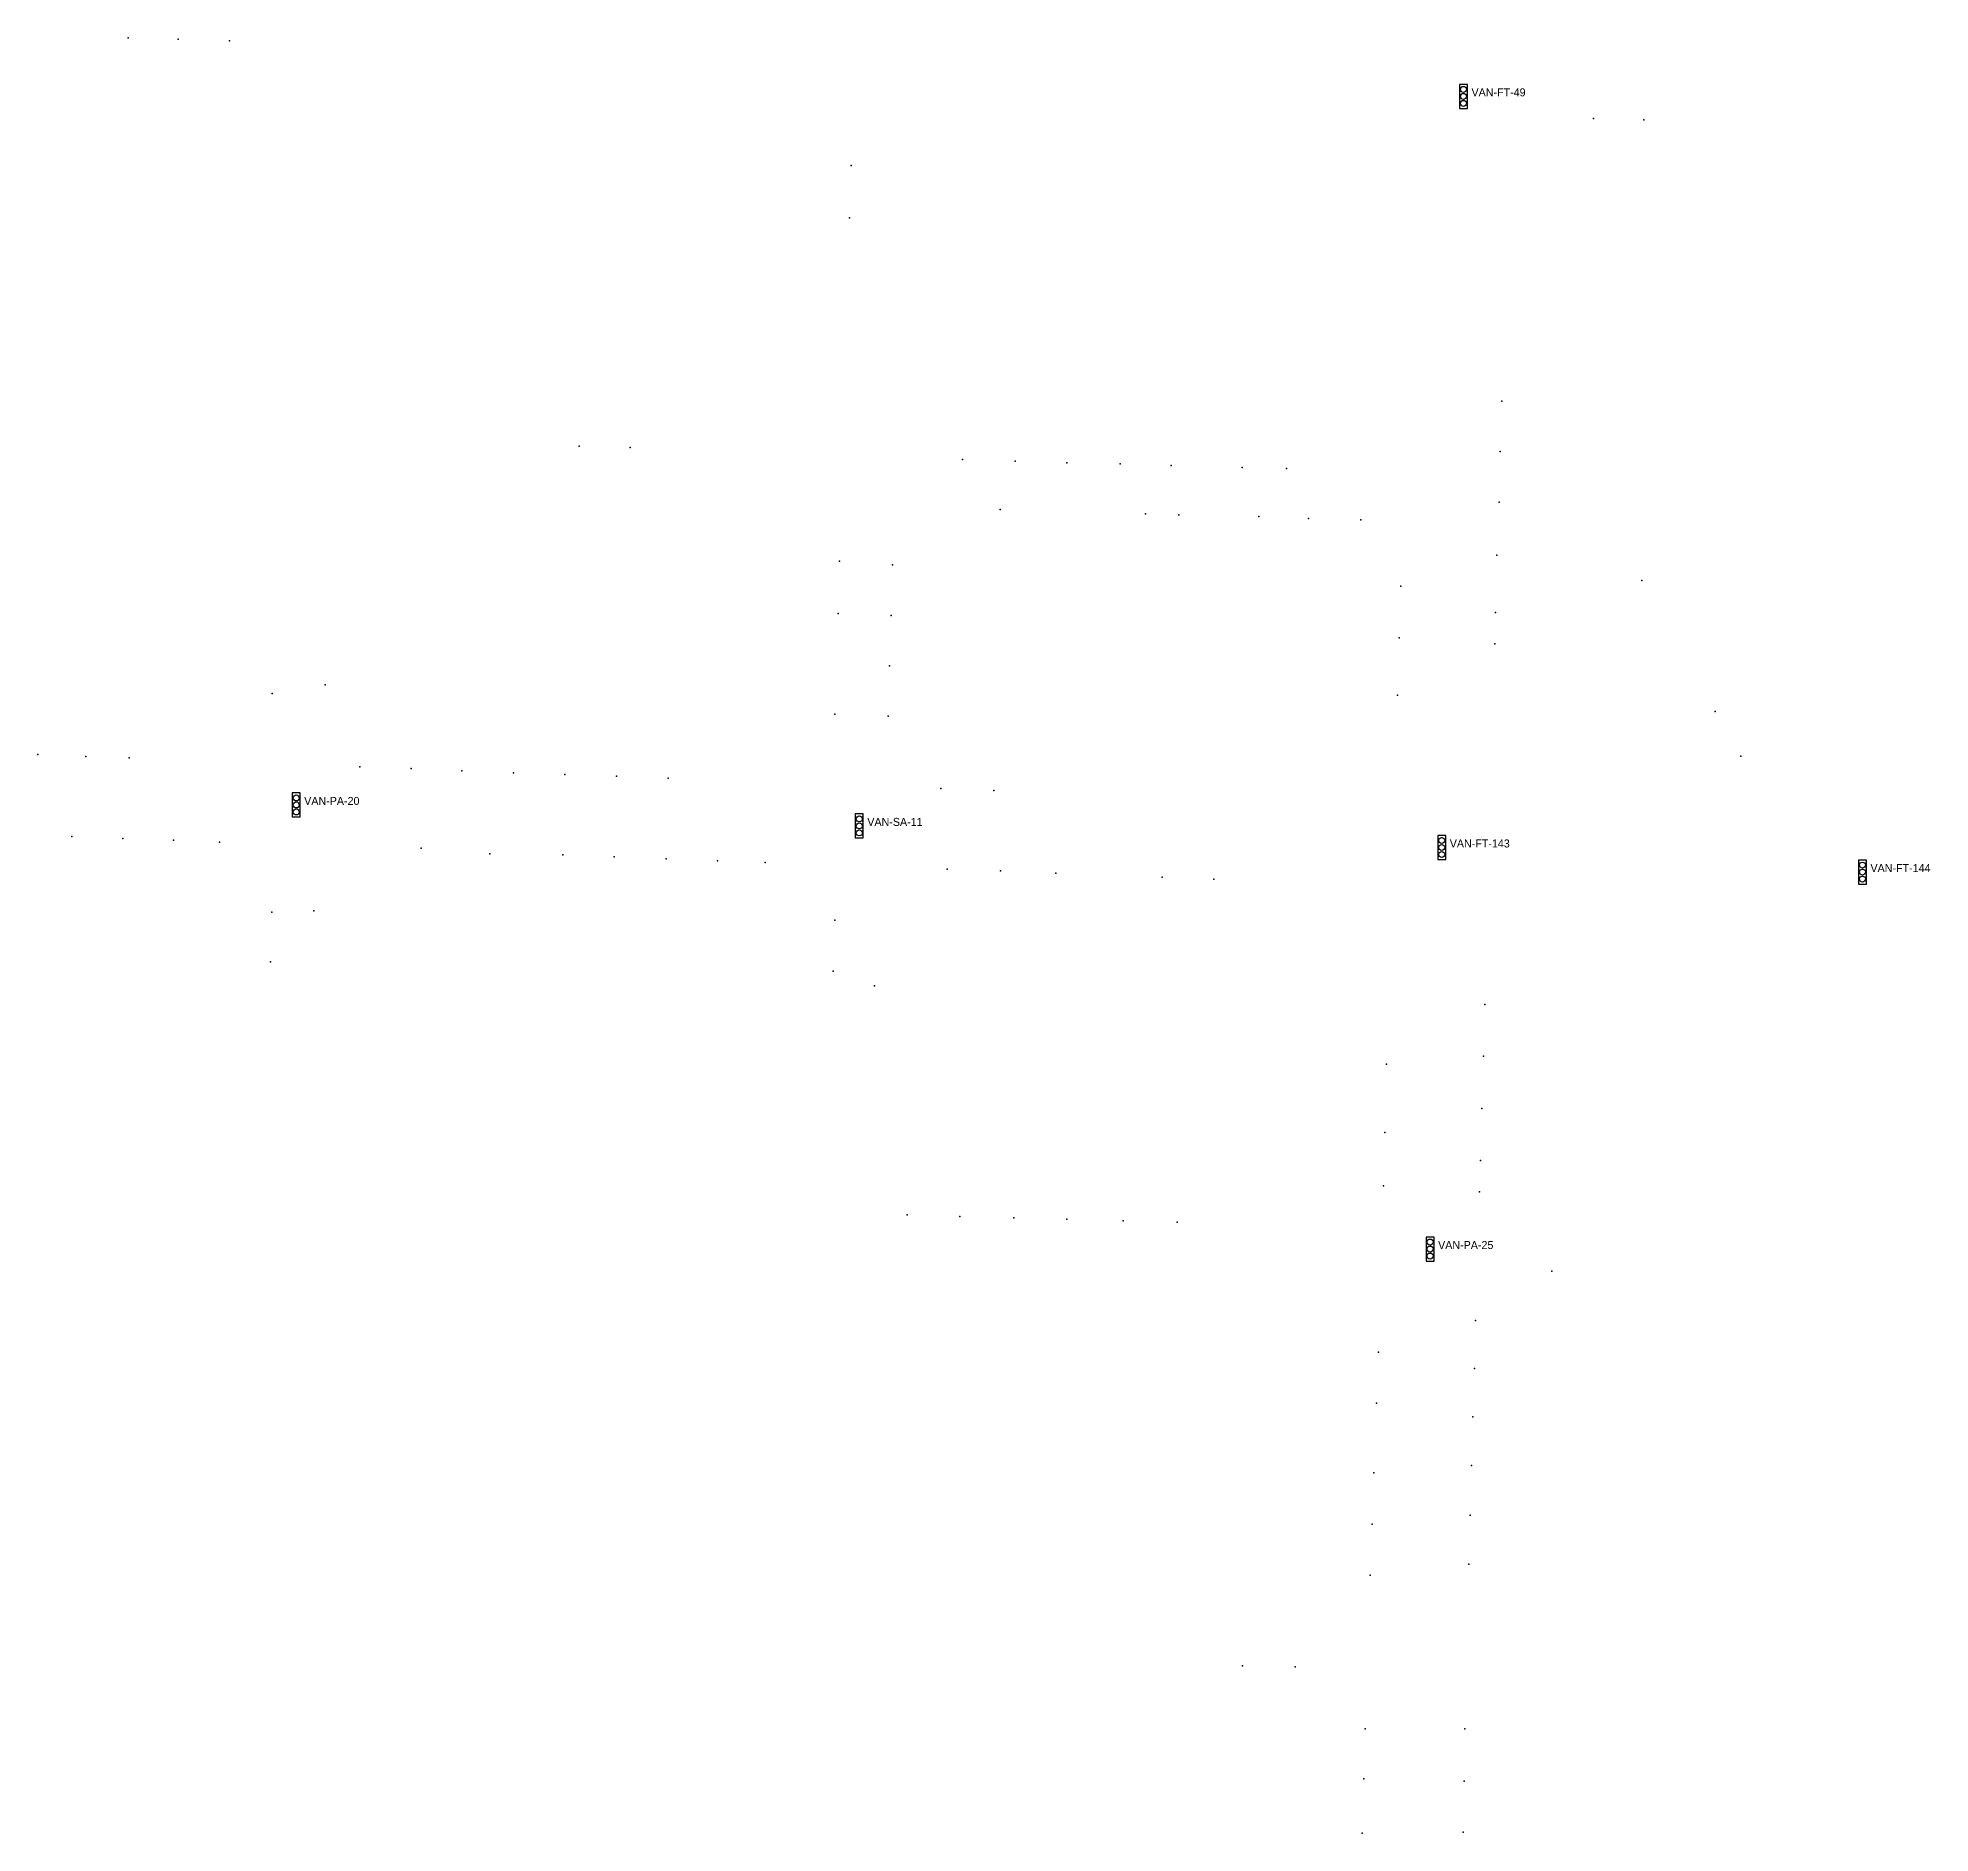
# Model space of a CAD drawing. Header units: inches. Extents: x 486474 to 494239, y 5455982 to 5460069.
# Drawn here: x 492303.6 to 492776.6, y 5456441.8 to 5456890.5 of the extents above; entities that cross this region are included whole.
import ezdxf

# ---------------------------------------------------------------- set-up
doc = ezdxf.new("R2010")
doc.units = ezdxf.units.IN
doc.header["$MEASUREMENT"] = 0
doc.layers.add('Parking Meters', color=10, linetype='Continuous')
doc.layers.add('Traffic Signals', color=10, linetype='Continuous')

msp = doc.modelspace()

# ---------------------------------------------------------------- linework, layer by layer
at = {"layer": 'Parking Meters', "color": 7}
for p in [(492326.1, 5456890.55), (492326.1, 5456890.55), (492338.63, 5456890.23), (492338.63, 5456890.23), (492351.46, 5456889.84), (492351.46, 5456889.84), (492692.45, 5456870.39), (492692.45, 5456870.39), (492705.07, 5456870.05), (492705.07, 5456870.05), (492506.84, 5456858.65), (492506.84, 5456858.65), (492506.44, 5456845.56), (492506.44, 5456845.56), (492669.5, 5456799.78), (492438.86, 5456788.53), (492438.86, 5456788.53), (492451.64, 5456788.14), (492451.64, 5456788.14), (492669.12, 5456787.15), (492669.12, 5456787.15), (492534.68, 5456785.16), (492534.68, 5456785.16), (492547.85, 5456784.73), (492547.85, 5456784.73), (492560.77, 5456784.36), (492560.77, 5456784.36), (492574.11, 5456784.1), (492574.11, 5456784.1), (492586.88, 5456783.67), (492586.88, 5456783.67), (492604.62, 5456783.17), (492615.71, 5456782.9), (492668.87, 5456774.5), (492668.87, 5456774.5), (492544.14, 5456772.66), (492544.14, 5456772.66), (492580.44, 5456771.58), (492588.83, 5456771.3), (492588.83, 5456771.3), (492608.76, 5456770.88), (492608.76, 5456770.88), (492621.21, 5456770.44), (492621.21, 5456770.44), (492634.25, 5456770.1), (492503.93, 5456759.77), (492503.93, 5456759.77), (492517.24, 5456758.83), (492517.24, 5456758.83), (492668.29, 5456761.23), (492668.29, 5456761.23), (492704.56, 5456754.88), (492704.56, 5456754.88), (492644.29, 5456753.48), (492644.29, 5456753.48), (492503.6, 5456746.68), (492503.6, 5456746.68), (492516.84, 5456746.19), (492516.84, 5456746.19), (492667.99, 5456746.88), (492667.99, 5456746.88), (492643.87, 5456740.58), (492643.87, 5456740.58), (492667.75, 5456739.06), (492516.5, 5456733.62), (492516.5, 5456733.62), (492362.13, 5456726.67), (492362.13, 5456726.67), (492375.4, 5456728.83), (492643.49, 5456726.29), (492643.49, 5456726.29), (492502.79, 5456721.47), (492516.11, 5456721.03), (492516.11, 5456721.03), (492722.85, 5456722.17), (492722.85, 5456722.17), (492303.56, 5456711.45), (492303.56, 5456711.45), (492315.53, 5456710.95), (492326.41, 5456710.61), (492326.41, 5456710.61), (492384.03, 5456708.35), (492396.9, 5456707.92), (492396.9, 5456707.92), (492409.58, 5456707.37), (492409.58, 5456707.37), (492422.47, 5456706.86), (492422.47, 5456706.86), (492729.28, 5456711.05), (492729.28, 5456711.05), (492435.31, 5456706.42), (492435.31, 5456706.42), (492448.25, 5456705.97), (492448.25, 5456705.97), (492461.1, 5456705.47), (492461.1, 5456705.47), (492529.26, 5456702.94), (492542.57, 5456702.42), (492542.57, 5456702.42), (492312.02, 5456690.94), (492312.02, 5456690.94), (492324.78, 5456690.45), (492324.78, 5456690.45), (492337.5, 5456690.03), (492337.5, 5456690.03), (492348.98, 5456689.49), (492399.37, 5456687.99), (492399.37, 5456687.99), (492416.58, 5456686.61), (492416.58, 5456686.61), (492434.82, 5456686.36), (492434.82, 5456686.36), (492447.65, 5456685.88), (492447.65, 5456685.88), (492460.66, 5456685.37), (492460.66, 5456685.37), (492473.47, 5456684.85), (492473.47, 5456684.85), (492485.38, 5456684.46), (492485.38, 5456684.46), (492530.91, 5456682.74), (492530.91, 5456682.74), (492544.24, 5456682.37), (492544.24, 5456682.37), (492558.06, 5456681.78), (492558.06, 5456681.78), (492584.63, 5456680.79), (492584.63, 5456680.79), (492597.53, 5456680.24), (492362.03, 5456672.06), (492362.03, 5456672.06), (492372.53, 5456672.35), (492372.53, 5456672.35), (492502.8, 5456670.01), (492361.76, 5456659.57), (492361.76, 5456659.57), (492502.36, 5456657.29), (492502.36, 5456657.29), (492512.69, 5456653.64), (492512.69, 5456653.64), (492665.27, 5456648.96), (492664.92, 5456636.01), (492664.92, 5456636.01), (492640.72, 5456634.02), (492664.53, 5456622.97), (492664.53, 5456622.97), (492640.29, 5456616.98), (492640.29, 5456616.98), (492664.18, 5456609.92), (492664.18, 5456609.92), (492639.99, 5456603.62), (492663.96, 5456602.12), (492520.85, 5456596.41), (492534.05, 5456595.94), (492534.05, 5456595.94), (492547.5, 5456595.65), (492547.5, 5456595.65), (492560.81, 5456595.25), (492560.81, 5456595.25), (492574.89, 5456594.86), (492574.89, 5456594.86), (492588.35, 5456594.55), (492588.35, 5456594.55), (492682.01, 5456582.27), (492682.01, 5456582.27), (492662.92, 5456569.95), (492638.68, 5456562.04), (492638.68, 5456562.04), (492662.66, 5456557.94), (492662.66, 5456557.94), (492638.18, 5456549.31), (492662.29, 5456545.89), (492662.29, 5456545.89), (492637.53, 5456531.87), (492637.53, 5456531.87), (492661.97, 5456533.7), (492661.97, 5456533.7), (492637.14, 5456519.02), (492637.14, 5456519.02), (492661.64, 5456521.3), (492661.64, 5456521.3), (492661.26, 5456509.07), (492661.26, 5456509.07), (492636.61, 5456506.27), (492604.67, 5456483.61), (492604.67, 5456483.61), (492617.85, 5456483.41), (492635.41, 5456467.93), (492635.41, 5456467.93), (492660.32, 5456467.91), (492660.32, 5456467.91), (492635.03, 5456455.37), (492635.03, 5456455.37), (492660.15, 5456454.82), (492660.15, 5456454.82), (492634.66, 5456441.83), (492634.66, 5456441.83), (492659.89, 5456442.04), (492659.89, 5456442.04)]:
    msp.add_point(p, dxfattribs=at)
at = {"layer": 'Traffic Signals', "color": 1}
for points in [[(492658.95, 5456872.92), (492660.95, 5456872.92), (492660.95, 5456878.92), (492658.95, 5456878.92)], [(492367.14, 5456695.82), (492369.14, 5456695.82), (492369.14, 5456701.82), (492367.14, 5456701.82)], [(492507.91, 5456690.58), (492509.91, 5456690.58), (492509.91, 5456696.58), (492507.91, 5456696.58)], [(492653.51, 5456685.19), (492655.51, 5456685.19), (492655.51, 5456691.19), (492653.51, 5456691.19)], [(492758.68, 5456679.03), (492760.68, 5456679.03), (492760.68, 5456685.03), (492758.68, 5456685.03)], [(492650.6, 5456584.82), (492652.6, 5456584.82), (492652.6, 5456590.82), (492650.6, 5456590.82)]]:
    msp.add_lwpolyline(points, close=True, dxfattribs=at)
for centre in [(492659.95, 5456877.67), (492659.95, 5456875.92), (492659.95, 5456874.17), (492368.14, 5456700.57), (492368.14, 5456698.82), (492368.14, 5456697.07), (492508.91, 5456695.33), (492508.91, 5456693.58), (492508.91, 5456691.83), (492654.51, 5456689.94), (492654.51, 5456688.19), (492654.51, 5456686.44), (492759.68, 5456683.78), (492759.68, 5456682.03), (492759.68, 5456680.28), (492651.6, 5456589.57), (492651.6, 5456587.82), (492651.6, 5456586.07)]:
    msp.add_circle(centre, 0.75, dxfattribs=at)

# ---------------------------------------------------------------- texts
for s, p in [('VAN-FT-49', (492661.95, 5456875.92)), ('VAN-PA-20', (492370.14, 5456698.82)), ('VAN-SA-11', (492510.91, 5456693.58)), ('VAN-FT-143', (492656.51, 5456688.19)), ('VAN-FT-144', (492761.68, 5456682.03)), ('VAN-PA-25', (492653.6, 5456587.82))]:
    msp.add_text(s, height=2, dxfattribs=at).set_placement(p)

doc.saveas('drawing.dxf')
